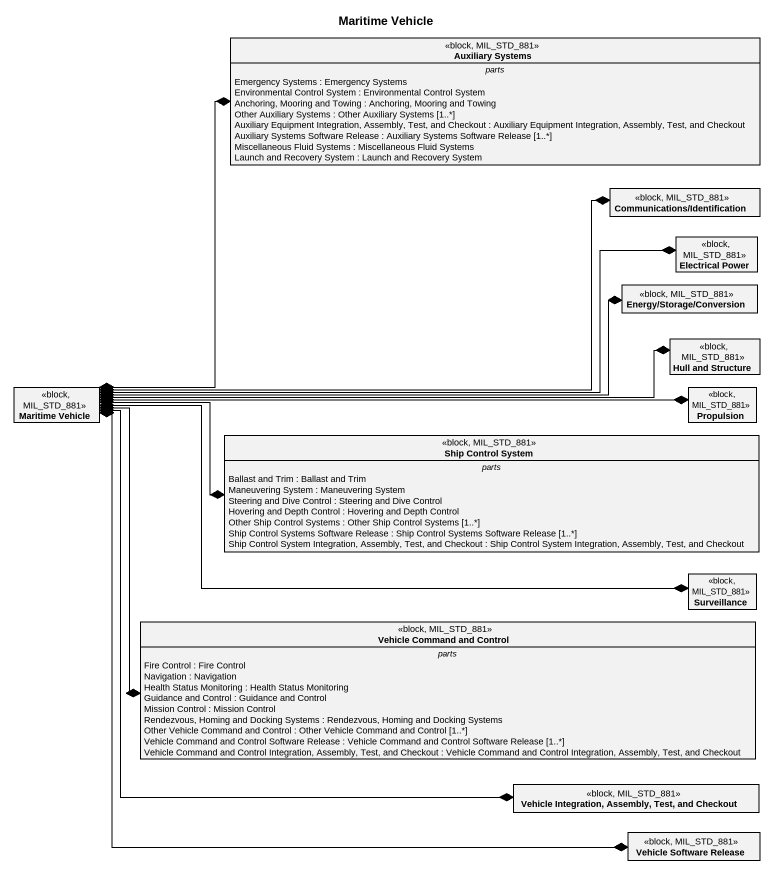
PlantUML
@startuml
title Maritime Vehicle
hide circle
hide empty members
class "Auxiliary Systems" as Auxiliary_Systems <<block, MIL_STD_881>> {
  -- parts --
  Emergency Systems : Emergency Systems
  Environmental Control System : Environmental Control System
  Anchoring, Mooring and Towing : Anchoring, Mooring and Towing
  Other Auxiliary Systems : Other Auxiliary Systems [1..*]
  Auxiliary Equipment Integration, Assembly, Test, and Checkout : Auxiliary Equipment Integration, Assembly, Test, and Checkout
  Auxiliary Systems Software Release : Auxiliary Systems Software Release [1..*]
  Miscellaneous Fluid Systems : Miscellaneous Fluid Systems
  Launch and Recovery System : Launch and Recovery System
}
class "Communications/Identification" as Communications <<block, MIL_STD_881>>
class "Electrical Power" as Electrical_Power <<block, MIL_STD_881>>
class "Energy/Storage/Conversion" as Energy_Storage_Conversion <<block, MIL_STD_881>>
class "Hull and Structure" as Hull_and_Structure <<block, MIL_STD_881>>
class "Maritime Vehicle" as Maritime_Vehicle <<block, MIL_STD_881>>
class Propulsion <<block, MIL_STD_881>>
class "Ship Control System" as Ship_Control_System <<block, MIL_STD_881>> {
  -- parts --
  Ballast and Trim : Ballast and Trim
  Maneuvering System : Maneuvering System
  Steering and Dive Control : Steering and Dive Control
  Hovering and Depth Control : Hovering and Depth Control
  Other Ship Control Systems : Other Ship Control Systems [1..*]
  Ship Control Systems Software Release : Ship Control Systems Software Release [1..*]
  Ship Control System Integration, Assembly, Test, and Checkout : Ship Control System Integration, Assembly, Test, and Checkout
}
class Surveillance <<block, MIL_STD_881>>
class "Vehicle Command and Control" as Vehicle_Command_and_Control <<block, MIL_STD_881>> {
  -- parts --
  Fire Control : Fire Control
  Navigation : Navigation
  Health Status Monitoring : Health Status Monitoring
  Guidance and Control : Guidance and Control
  Mission Control : Mission Control
  Rendezvous, Homing and Docking Systems : Rendezvous, Homing and Docking Systems
  Other Vehicle Command and Control : Other Vehicle Command and Control [1..*]
  Vehicle Command and Control Software Release : Vehicle Command and Control Software Release [1..*]
  Vehicle Command and Control Integration, Assembly, Test, and Checkout : Vehicle Command and Control Integration, Assembly, Test, and Checkout
}
class "Vehicle Integration, Assembly, Test, and Checkout" as Vehicle_Integration <<block, MIL_STD_881>>
class "Vehicle Software Release" as Vehicle_Software_Release <<block, MIL_STD_881>>
Maritime_Vehicle *-up-* Auxiliary_Systems
Maritime_Vehicle *-right-* Communications
Maritime_Vehicle *-right-* Electrical_Power
Maritime_Vehicle *-right-* Energy_Storage_Conversion
Maritime_Vehicle *-right-* Hull_and_Structure
Maritime_Vehicle *-right-* Propulsion
Maritime_Vehicle *-right-* Ship_Control_System
Maritime_Vehicle *-right-* Surveillance
Maritime_Vehicle *--* Vehicle_Command_and_Control
Maritime_Vehicle *--* Vehicle_Integration
Maritime_Vehicle *--* Vehicle_Software_Release
@enduml
